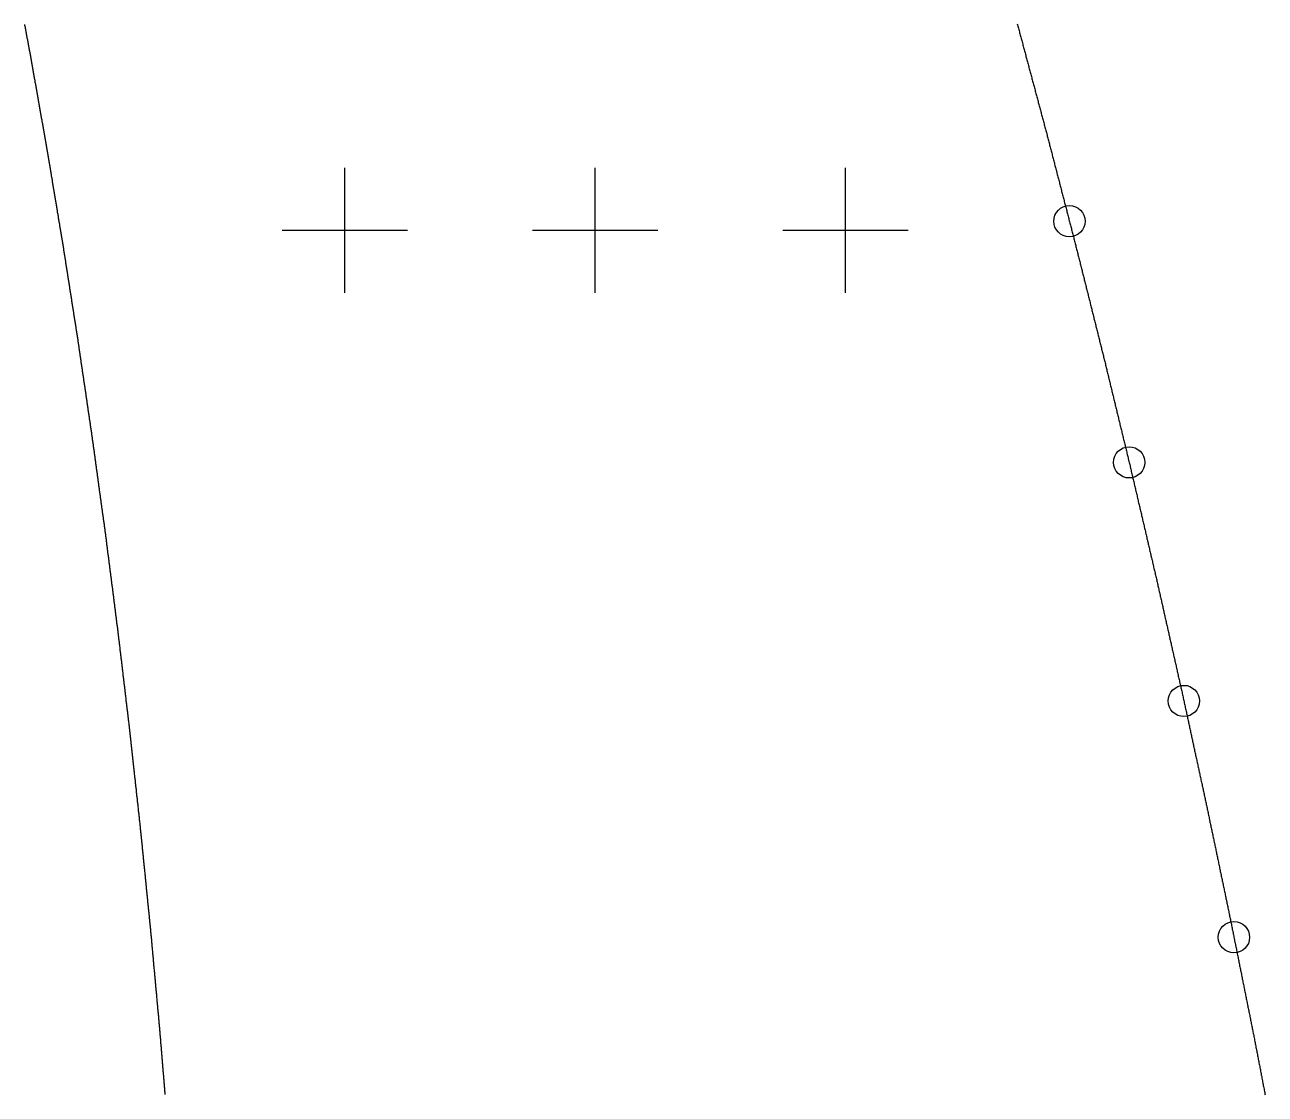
# Model space of a CAD drawing. Extents: x 2 to 292, y 1 to 254.
# Drawn here: x 267.49 to 287.31, y 35.19 to 52.29 of the extents above; entities that cross this region are included whole.
import ezdxf

# ---------------------------------------------------------------- set-up
doc = ezdxf.new("R2010")
doc.units = 0
doc.header["$PDMODE"] = 2
doc.header["$PDSIZE"] = 1
doc.layers.get('0').update_dxf_attribs({"linetype": 'CONTINUOUS'})
doc.layers.add('DRILLING', color=3, linetype='CONTINUOUS')
doc.layers.add('RIB_INDICATION', color=1, linetype='CONTINUOUS')

# ---------------------------------------------------------------- blocks, each defined once
blk = doc.blocks.new('*U119')
at = {"layer": 'DRILLING'}
blk.add_point((0, 0), dxfattribs=at)
blk = doc.blocks.new('*U120')
at = {"layer": 'DRILLING', "color": 0, "linetype": 'BYBLOCK'}
for p in [(0, 0), (4, 0), (8, 0)]:
    blk.add_blockref('*U119', p, dxfattribs=at)

msp = doc.modelspace()

# ---------------------------------------------------------------- linework, layer by layer
for points in [[(269.733, 35.1883, 0), (269.731, 35.205, 0), (269.73, 35.2217, 0), (269.729, 35.2384, 0), (269.727, 35.2551, 0), (269.726, 35.2718, 0), (269.725, 35.2885, 0), (269.723, 35.3052, 0), (269.722, 35.3219, 0), (269.72, 35.3386, 0), (269.719, 35.3553, 0), (269.718, 35.372, 0), (269.716, 35.3887, 0), (269.715, 35.4053, 0), (269.714, 35.422, 0), (269.712, 35.4387, 0), (269.711, 35.4554, 0), (269.709, 35.4721, 0), (269.708, 35.4888, 0), (269.707, 35.5055, 0), (269.705, 35.5222, 0), (269.704, 35.5389, 0), (269.702, 35.5556, 0), (269.701, 35.5723, 0), (269.7, 35.589, 0), (269.698, 35.6057, 0), (269.697, 35.6224, 0), (269.696, 35.639, 0), (269.694, 35.6557, 0), (269.693, 35.6724, 0), (269.691, 35.6891, 0), (269.69, 35.7058, 0), (269.689, 35.7225, 0), (269.687, 35.7392, 0), (269.686, 35.7559, 0), (269.685, 35.7726, 0), (269.683, 35.7893, 0), (269.682, 35.806, 0), (269.68, 35.8227, 0), (269.679, 35.8394, 0), (269.678, 35.8561, 0), (269.676, 35.8727, 0), (269.675, 35.8894, 0), (269.674, 35.9061, 0), (269.672, 35.9228, 0), (269.671, 35.9395, 0), (269.669, 35.9562, 0), (269.668, 35.9729, 0), (269.667, 35.9896, 0), (269.665, 36.0063, 0), (269.664, 36.023, 0), (269.663, 36.0397, 0), (269.661, 36.0564, 0), (269.66, 36.0731, 0), (269.658, 36.0897, 0), (269.657, 36.1064, 0), (269.656, 36.1231, 0), (269.654, 36.1398, 0), (269.653, 36.1565, 0), (269.651, 36.1732, 0), (269.65, 36.1899, 0), (269.649, 36.2066, 0), (269.647, 36.2233, 0), (269.646, 36.2398, 0), (269.644, 36.2564, 0), (269.643, 36.273, 0), (269.641, 36.2895, 0), (269.64, 36.3061, 0), (269.638, 36.3227, 0), (269.637, 36.3392, 0), (269.635, 36.3558, 0), (269.634, 36.3724, 0), (269.632, 36.3889, 0), (269.631, 36.4055, 0), (269.629, 36.4221, 0), (269.628, 36.4386, 0), (269.626, 36.4552, 0), (269.625, 36.4718, 0), (269.623, 36.4883, 0), (269.622, 36.5049, 0), (269.62, 36.5215, 0), (269.619, 36.5381, 0), (269.617, 36.5546, 0), (269.616, 36.5712, 0), (269.614, 36.5878, 0), (269.612, 36.6043, 0), (269.611, 36.6209, 0), (269.609, 36.6375, 0), (269.608, 36.654, 0), (269.606, 36.6706, 0), (269.605, 36.6872, 0), (269.603, 36.7037, 0), (269.602, 36.7203, 0), (269.6, 36.7369, 0), (269.599, 36.7534, 0), (269.597, 36.77, 0), (269.596, 36.7866, 0), (269.594, 36.8031, 0), (269.593, 36.8197, 0), (269.591, 36.8363, 0), (269.59, 36.8529, 0), (269.588, 36.8694, 0), (269.587, 36.886, 0), (269.585, 36.9026, 0), (269.584, 36.9191, 0), (269.582, 36.9357, 0), (269.581, 36.9523, 0), (269.579, 36.9688, 0), (269.578, 36.9854, 0), (269.576, 37.002, 0), (269.575, 37.0185, 0), (269.573, 37.0351, 0), (269.572, 37.0517, 0), (269.57, 37.0682, 0), (269.569, 37.0848, 0), (269.567, 37.1014, 0), (269.566, 37.1179, 0), (269.564, 37.1345, 0), (269.562, 37.1511, 0), (269.561, 37.1676, 0), (269.559, 37.1842, 0), (269.558, 37.2008, 0), (269.556, 37.2174, 0), (269.555, 37.2339, 0), (269.553, 37.2505, 0), (269.552, 37.2671, 0), (269.55, 37.2836, 0), (269.549, 37.3002, 0), (269.547, 37.3168, 0), (269.546, 37.3333, 0), (269.544, 37.3499, 0), (269.543, 37.3665, 0), (269.541, 37.383, 0), (269.54, 37.3996, 0), (269.538, 37.4162, 0), (269.537, 37.4327, 0), (269.535, 37.4493, 0), (269.534, 37.4659, 0), (269.532, 37.4824, 0), (269.531, 37.499, 0), (269.529, 37.5156, 0), (269.528, 37.5322, 0), (269.526, 37.5487, 0), (269.525, 37.5653, 0), (269.523, 37.5819, 0), (269.522, 37.5984, 0), (269.52, 37.615, 0), (269.519, 37.6316, 0), (269.517, 37.6481, 0), (269.516, 37.6647, 0), (269.514, 37.6813, 0), (269.513, 37.6978, 0), (269.511, 37.7144, 0), (269.509, 37.731, 0), (269.508, 37.7475, 0), (269.506, 37.7641, 0), (269.505, 37.7807, 0), (269.503, 37.7972, 0), (269.502, 37.8138, 0), (269.5, 37.8304, 0), (269.499, 37.8468, 0), (269.497, 37.8633, 0), (269.495, 37.8797, 0), (269.494, 37.8962, 0), (269.492, 37.9126, 0), (269.491, 37.9291, 0), (269.489, 37.9455, 0), (269.487, 37.9619, 0), (269.486, 37.9784, 0), (269.484, 37.9948, 0), (269.482, 38.0113, 0), (269.481, 38.0277, 0), (269.479, 38.0442, 0), (269.477, 38.0606, 0), (269.476, 38.0771, 0), (269.474, 38.0935, 0), (269.472, 38.1099, 0), (269.471, 38.1264, 0), (269.469, 38.1428, 0), (269.467, 38.1593, 0), (269.466, 38.1757, 0), (269.464, 38.1922, 0), (269.462, 38.2086, 0), (269.461, 38.225, 0), (269.459, 38.2415, 0), (269.457, 38.2579, 0), (269.456, 38.2744, 0), (269.454, 38.2908, 0), (269.453, 38.3073, 0), (269.451, 38.3237, 0), (269.449, 38.3402, 0), (269.448, 38.3566, 0), (269.446, 38.373, 0), (269.444, 38.3895, 0), (269.443, 38.4059, 0), (269.441, 38.4224, 0), (269.439, 38.4388, 0), (269.438, 38.4553, 0), (269.436, 38.4717, 0), (269.434, 38.4882, 0), (269.433, 38.5046, 0), (269.431, 38.521, 0), (269.429, 38.5375, 0), (269.428, 38.5539, 0), (269.426, 38.5704, 0), (269.424, 38.5868, 0), (269.423, 38.6033, 0), (269.421, 38.6197, 0), (269.42, 38.6361, 0), (269.418, 38.6526, 0), (269.416, 38.669, 0), (269.415, 38.6855, 0), (269.413, 38.7019, 0), (269.411, 38.7184, 0), (269.41, 38.7348, 0), (269.408, 38.7513, 0), (269.406, 38.7677, 0), (269.405, 38.7841, 0), (269.403, 38.8006, 0), (269.401, 38.817, 0), (269.4, 38.8335, 0), (269.398, 38.8499, 0), (269.396, 38.8664, 0), (269.395, 38.8828, 0), (269.393, 38.8993, 0), (269.391, 38.9157, 0), (269.39, 38.9321, 0), (269.388, 38.9486, 0), (269.387, 38.965, 0), (269.385, 38.9815, 0), (269.383, 38.9979, 0), (269.382, 39.0144, 0), (269.38, 39.0308, 0), (269.378, 39.0473, 0), (269.377, 39.0637, 0), (269.375, 39.0801, 0), (269.373, 39.0966, 0), (269.372, 39.113, 0), (269.37, 39.1295, 0), (269.368, 39.1459, 0), (269.367, 39.1624, 0), (269.365, 39.1788, 0), (269.363, 39.1952, 0), (269.362, 39.2117, 0), (269.36, 39.2281, 0), (269.358, 39.2446, 0), (269.357, 39.261, 0), (269.355, 39.2775, 0), (269.354, 39.2939, 0), (269.352, 39.3104, 0), (269.35, 39.3268, 0), (269.349, 39.3432, 0), (269.347, 39.3597, 0), (269.345, 39.3761, 0), (269.344, 39.3926, 0), (269.342, 39.409, 0), (269.34, 39.4255, 0), (269.339, 39.4418, 0), (269.337, 39.4582, 0), (269.335, 39.4745, 0), (269.333, 39.4908, 0), (269.331, 39.5071, 0), (269.33, 39.5234, 0), (269.328, 39.5398, 0), (269.326, 39.5561, 0), (269.324, 39.5724, 0), (269.323, 39.5887, 0), (269.321, 39.605, 0), (269.319, 39.6214, 0), (269.317, 39.6377, 0), (269.315, 39.654, 0), (269.314, 39.6703, 0), (269.312, 39.6866, 0), (269.31, 39.703, 0), (269.308, 39.7193, 0), (269.306, 39.7356, 0), (269.305, 39.7519, 0), (269.303, 39.7682, 0), (269.301, 39.7846, 0), (269.299, 39.8009, 0), (269.298, 39.8172, 0), (269.296, 39.8335, 0), (269.294, 39.8498, 0), (269.292, 39.8662, 0), (269.29, 39.8825, 0), (269.289, 39.8988, 0), (269.287, 39.9151, 0), (269.285, 39.9314, 0), (269.283, 39.9478, 0), (269.281, 39.9641, 0), (269.28, 39.9804, 0), (269.278, 39.9967, 0), (269.276, 40.013, 0), (269.274, 40.0294, 0), (269.272, 40.0457, 0), (269.271, 40.062, 0), (269.269, 40.0783, 0), (269.267, 40.0946, 0), (269.265, 40.1109, 0), (269.264, 40.1273, 0), (269.262, 40.1436, 0), (269.26, 40.1599, 0), (269.258, 40.1762, 0), (269.256, 40.1925, 0), (269.255, 40.2089, 0), (269.253, 40.2252, 0), (269.251, 40.2415, 0), (269.249, 40.2578, 0), (269.247, 40.2741, 0), (269.246, 40.2905, 0), (269.244, 40.3068, 0), (269.242, 40.3231, 0), (269.24, 40.3394, 0), (269.239, 40.3557, 0), (269.237, 40.3721, 0), (269.235, 40.3884, 0), (269.233, 40.4047, 0), (269.231, 40.421, 0), (269.23, 40.4373, 0), (269.228, 40.4537, 0), (269.226, 40.47, 0), (269.224, 40.4863, 0), (269.222, 40.5026, 0), (269.221, 40.5189, 0), (269.219, 40.5353, 0), (269.217, 40.5516, 0), (269.215, 40.5679, 0), (269.214, 40.5842, 0), (269.212, 40.6005, 0), (269.21, 40.6169, 0), (269.208, 40.6332, 0), (269.206, 40.6495, 0), (269.205, 40.6658, 0), (269.203, 40.6821, 0), (269.201, 40.6985, 0), (269.199, 40.7148, 0), (269.197, 40.7311, 0), (269.196, 40.7474, 0), (269.194, 40.7637, 0), (269.192, 40.7801, 0), (269.19, 40.7964, 0), (269.189, 40.8127, 0), (269.187, 40.829, 0), (269.185, 40.8453, 0), (269.183, 40.8617, 0), (269.181, 40.878, 0), (269.18, 40.8943, 0), (269.178, 40.9106, 0), (269.176, 40.9269, 0), (269.174, 40.9433, 0), (269.172, 40.9596, 0), (269.171, 40.9759, 0), (269.169, 40.9922, 0), (269.167, 41.0085, 0), (269.165, 41.0248, 0), (269.163, 41.041, 0), (269.161, 41.0572, 0), (269.16, 41.0734, 0), (269.158, 41.0896, 0), (269.156, 41.1058, 0), (269.154, 41.122, 0), (269.152, 41.1382, 0), (269.15, 41.1544, 0), (269.148, 41.1706, 0), (269.146, 41.1868, 0), (269.144, 41.203, 0), (269.142, 41.2192, 0), (269.14, 41.2354, 0), (269.138, 41.2516, 0), (269.136, 41.2678, 0), (269.135, 41.284, 0), (269.133, 41.3002, 0), (269.131, 41.3164, 0), (269.129, 41.3325, 0), (269.127, 41.3487, 0), (269.125, 41.3649, 0), (269.123, 41.3811, 0), (269.121, 41.3973, 0), (269.119, 41.4135, 0), (269.117, 41.4297, 0), (269.115, 41.4459, 0), (269.113, 41.4621, 0), (269.111, 41.4783, 0), (269.11, 41.4945, 0), (269.108, 41.5107, 0), (269.106, 41.5269, 0), (269.104, 41.5431, 0), (269.102, 41.5593, 0), (269.1, 41.5755, 0), (269.098, 41.5917, 0), (269.096, 41.6079, 0), (269.094, 41.6241, 0), (269.092, 41.6403, 0), (269.09, 41.6565, 0), (269.088, 41.6727, 0), (269.087, 41.6888, 0), (269.085, 41.705, 0), (269.083, 41.7212, 0), (269.081, 41.7374, 0), (269.079, 41.7536, 0), (269.077, 41.7698, 0), (269.075, 41.786, 0), (269.073, 41.8022, 0), (269.071, 41.8184, 0), (269.069, 41.8346, 0), (269.067, 41.8508, 0), (269.065, 41.867, 0), (269.063, 41.8832, 0), (269.062, 41.8994, 0), (269.06, 41.9156, 0), (269.058, 41.9318, 0), (269.056, 41.948, 0), (269.054, 41.9642, 0), (269.052, 41.9804, 0), (269.05, 41.9966, 0), (269.048, 42.0128, 0), (269.046, 42.029, 0), (269.044, 42.0452, 0), (269.042, 42.0613, 0), (269.04, 42.0775, 0), (269.038, 42.0937, 0), (269.037, 42.1099, 0), (269.035, 42.1261, 0), (269.033, 42.1423, 0), (269.031, 42.1585, 0), (269.029, 42.1747, 0), (269.027, 42.1909, 0), (269.025, 42.2071, 0), (269.023, 42.2233, 0), (269.021, 42.2395, 0), (269.019, 42.2557, 0), (269.017, 42.2719, 0), (269.015, 42.2881, 0), (269.013, 42.3043, 0), (269.012, 42.3205, 0), (269.01, 42.3367, 0), (269.008, 42.3529, 0), (269.006, 42.3691, 0), (269.004, 42.3853, 0), (269.002, 42.4015, 0), (269, 42.4176, 0), (268.998, 42.4338, 0), (268.996, 42.45, 0), (268.994, 42.4662, 0), (268.992, 42.4824, 0), (268.99, 42.4986, 0), (268.988, 42.5148, 0), (268.987, 42.531, 0), (268.985, 42.5472, 0), (268.983, 42.5634, 0), (268.981, 42.5796, 0), (268.979, 42.5958, 0), (268.977, 42.6119, 0), (268.975, 42.628, 0), (268.973, 42.644, 0), (268.971, 42.6601, 0), (268.969, 42.6762, 0), (268.967, 42.6922, 0), (268.965, 42.7083, 0), (268.962, 42.7244, 0), (268.96, 42.7405, 0), (268.958, 42.7565, 0), (268.956, 42.7726, 0), (268.954, 42.7887, 0), (268.952, 42.8047, 0), (268.95, 42.8208, 0), (268.948, 42.8369, 0), (268.946, 42.853, 0), (268.944, 42.869, 0), (268.942, 42.8851, 0), (268.94, 42.9012, 0), (268.938, 42.9172, 0), (268.936, 42.9333, 0), (268.934, 42.9494, 0), (268.932, 42.9655, 0), (268.93, 42.9815, 0), (268.927, 42.9976, 0), (268.925, 43.0137, 0), (268.923, 43.0297, 0), (268.921, 43.0458, 0), (268.919, 43.0619, 0), (268.917, 43.078, 0), (268.915, 43.094, 0), (268.913, 43.1101, 0), (268.911, 43.1262, 0), (268.909, 43.1422, 0), (268.907, 43.1583, 0), (268.905, 43.1744, 0), (268.903, 43.1905, 0), (268.901, 43.2065, 0), (268.899, 43.2226, 0), (268.897, 43.2387, 0), (268.895, 43.2547, 0), (268.893, 43.2708, 0), (268.89, 43.2869, 0), (268.888, 43.303, 0), (268.886, 43.319, 0), (268.884, 43.3351, 0), (268.882, 43.3512, 0), (268.88, 43.3672, 0), (268.878, 43.3833, 0), (268.876, 43.3994, 0), (268.874, 43.4155, 0), (268.872, 43.4315, 0), (268.87, 43.4476, 0), (268.868, 43.4637, 0), (268.866, 43.4797, 0), (268.864, 43.4958, 0), (268.862, 43.5119, 0), (268.86, 43.528, 0), (268.858, 43.544, 0), (268.855, 43.5601, 0), (268.853, 43.5762, 0), (268.851, 43.5922, 0), (268.849, 43.6083, 0), (268.847, 43.6244, 0), (268.845, 43.6405, 0), (268.843, 43.6565, 0), (268.841, 43.6726, 0), (268.839, 43.6887, 0), (268.837, 43.7047, 0), (268.835, 43.7208, 0), (268.833, 43.7369, 0), (268.831, 43.753, 0), (268.829, 43.769, 0), (268.827, 43.7851, 0), (268.825, 43.8012, 0), (268.823, 43.8172, 0), (268.821, 43.8333, 0), (268.818, 43.8494, 0), (268.816, 43.8655, 0), (268.814, 43.8815, 0), (268.812, 43.8976, 0), (268.81, 43.9137, 0), (268.808, 43.9297, 0), (268.806, 43.9458, 0), (268.804, 43.9619, 0), (268.802, 43.978, 0), (268.8, 43.994, 0), (268.798, 44.0101, 0), (268.796, 44.0262, 0), (268.794, 44.0422, 0), (268.792, 44.0583, 0), (268.79, 44.0744, 0), (268.788, 44.0905, 0), (268.786, 44.1065, 0), (268.783, 44.1226, 0), (268.781, 44.1387, 0), (268.779, 44.1547, 0), (268.777, 44.1708, 0), (268.775, 44.1867, 0), (268.773, 44.2026, 0), (268.771, 44.2186, 0), (268.768, 44.2345, 0), (268.766, 44.2505, 0), (268.764, 44.2664, 0), (268.762, 44.2824, 0), (268.76, 44.2983, 0), (268.758, 44.3143, 0), (268.755, 44.3302, 0), (268.753, 44.3462, 0), (268.751, 44.3621, 0), (268.749, 44.3781, 0), (268.747, 44.394, 0), (268.744, 44.41, 0), (268.742, 44.4259, 0), (268.74, 44.4419, 0), (268.738, 44.4578, 0), (268.736, 44.4738, 0), (268.733, 44.4897, 0), (268.731, 44.5056, 0), (268.729, 44.5216, 0), (268.727, 44.5375, 0), (268.725, 44.5535, 0), (268.722, 44.5694, 0), (268.72, 44.5854, 0), (268.718, 44.6013, 0), (268.716, 44.6173, 0), (268.714, 44.6332, 0), (268.711, 44.6492, 0), (268.709, 44.6651, 0), (268.707, 44.6811, 0), (268.705, 44.697, 0), (268.703, 44.713, 0), (268.701, 44.7289, 0), (268.698, 44.7449, 0), (268.696, 44.7608, 0), (268.694, 44.7767, 0), (268.692, 44.7927, 0), (268.69, 44.8086, 0), (268.687, 44.8246, 0), (268.685, 44.8405, 0), (268.683, 44.8565, 0), (268.681, 44.8724, 0), (268.679, 44.8884, 0), (268.676, 44.9043, 0), (268.674, 44.9203, 0), (268.672, 44.9362, 0), (268.67, 44.9522, 0), (268.668, 44.9681, 0), (268.665, 44.9841, 0), (268.663, 45, 0), (268.661, 45.016, 0), (268.659, 45.0319, 0), (268.657, 45.0479, 0), (268.654, 45.0638, 0), (268.652, 45.0797, 0), (268.65, 45.0957, 0), (268.648, 45.1116, 0), (268.646, 45.1276, 0), (268.644, 45.1435, 0), (268.641, 45.1595, 0), (268.639, 45.1754, 0), (268.637, 45.1914, 0), (268.635, 45.2073, 0), (268.633, 45.2233, 0), (268.63, 45.2392, 0), (268.628, 45.2552, 0), (268.626, 45.2711, 0), (268.624, 45.2871, 0), (268.622, 45.303, 0), (268.619, 45.319, 0), (268.617, 45.3349, 0), (268.615, 45.3508, 0), (268.613, 45.3668, 0), (268.611, 45.3827, 0), (268.608, 45.3987, 0), (268.606, 45.4146, 0), (268.604, 45.4306, 0), (268.602, 45.4465, 0), (268.6, 45.4625, 0), (268.597, 45.4784, 0), (268.595, 45.4944, 0), (268.593, 45.5103, 0), (268.591, 45.5263, 0), (268.589, 45.5422, 0), (268.587, 45.5582, 0), (268.584, 45.5741, 0), (268.582, 45.5901, 0), (268.58, 45.606, 0), (268.578, 45.622, 0), (268.576, 45.6379, 0), (268.573, 45.6538, 0), (268.571, 45.6698, 0), (268.569, 45.6857, 0), (268.567, 45.7017, 0), (268.565, 45.7176, 0), (268.562, 45.7334, 0), (268.56, 45.7493, 0), (268.558, 45.7651, 0), (268.555, 45.7809, 0), (268.553, 45.7967, 0), (268.551, 45.8126, 0), (268.548, 45.8284, 0), (268.546, 45.8442, 0), (268.544, 45.86, 0), (268.541, 45.8759, 0), (268.539, 45.8917, 0), (268.537, 45.9075, 0), (268.534, 45.9233, 0), (268.532, 45.9391, 0), (268.53, 45.955, 0), (268.527, 45.9708, 0), (268.525, 45.9866, 0), (268.523, 46.0024, 0), (268.52, 46.0183, 0), (268.518, 46.0341, 0), (268.516, 46.0499, 0), (268.513, 46.0657, 0), (268.511, 46.0816, 0), (268.509, 46.0974, 0), (268.506, 46.1132, 0), (268.504, 46.129, 0), (268.502, 46.1448, 0), (268.499, 46.1607, 0), (268.497, 46.1765, 0), (268.495, 46.1923, 0), (268.492, 46.2081, 0), (268.49, 46.224, 0), (268.488, 46.2398, 0), (268.485, 46.2556, 0), (268.483, 46.2714, 0), (268.481, 46.2873, 0), (268.478, 46.3031, 0), (268.476, 46.3189, 0), (268.474, 46.3347, 0), (268.471, 46.3505, 0), (268.469, 46.3664, 0), (268.467, 46.3822, 0), (268.464, 46.398, 0), (268.462, 46.4138, 0), (268.46, 46.4297, 0), (268.458, 46.4455, 0), (268.455, 46.4613, 0), (268.453, 46.4771, 0), (268.451, 46.493, 0), (268.448, 46.5088, 0), (268.446, 46.5246, 0), (268.444, 46.5404, 0), (268.441, 46.5562, 0), (268.439, 46.5721, 0), (268.437, 46.5879, 0), (268.434, 46.6037, 0), (268.432, 46.6195, 0), (268.43, 46.6354, 0), (268.427, 46.6512, 0), (268.425, 46.667, 0), (268.423, 46.6828, 0), (268.42, 46.6987, 0), (268.418, 46.7145, 0), (268.416, 46.7303, 0), (268.413, 46.7461, 0), (268.411, 46.7619, 0), (268.409, 46.7778, 0), (268.406, 46.7936, 0), (268.404, 46.8094, 0), (268.402, 46.8252, 0), (268.399, 46.8411, 0), (268.397, 46.8569, 0), (268.395, 46.8727, 0), (268.392, 46.8885, 0), (268.39, 46.9044, 0), (268.388, 46.9202, 0), (268.385, 46.936, 0), (268.383, 46.9518, 0), (268.381, 46.9677, 0), (268.378, 46.9835, 0), (268.376, 46.9993, 0), (268.374, 47.0151, 0), (268.371, 47.0309, 0), (268.369, 47.0468, 0), (268.367, 47.0626, 0), (268.364, 47.0784, 0), (268.362, 47.0942, 0), (268.36, 47.1101, 0), (268.357, 47.1259, 0), (268.355, 47.1417, 0), (268.353, 47.1575, 0), (268.35, 47.1734, 0), (268.348, 47.1892, 0), (268.346, 47.205, 0), (268.343, 47.2208, 0), (268.341, 47.2366, 0), (268.339, 47.2525, 0), (268.336, 47.2682, 0), (268.334, 47.2839, 0), (268.331, 47.2996, 0), (268.329, 47.3153, 0), (268.327, 47.331, 0), (268.324, 47.3467, 0), (268.322, 47.3624, 0), (268.319, 47.3781, 0), (268.317, 47.3938, 0), (268.314, 47.4095, 0), (268.312, 47.4252, 0), (268.309, 47.4409, 0), (268.307, 47.4566, 0), (268.304, 47.4723, 0), (268.302, 47.488, 0), (268.299, 47.5037, 0), (268.297, 47.5194, 0), (268.295, 47.5351, 0), (268.292, 47.5508, 0), (268.29, 47.5665, 0), (268.287, 47.5822, 0), (268.285, 47.5979, 0), (268.282, 47.6136, 0), (268.28, 47.6293, 0), (268.277, 47.645, 0), (268.275, 47.6607, 0), (268.272, 47.6764, 0), (268.27, 47.6921, 0), (268.267, 47.7078, 0), (268.265, 47.7235, 0), (268.263, 47.7392, 0), (268.26, 47.7549, 0), (268.258, 47.7706, 0), (268.255, 47.7863, 0), (268.253, 47.802, 0), (268.25, 47.8177, 0), (268.248, 47.8334, 0), (268.245, 47.8491, 0), (268.243, 47.8648, 0), (268.24, 47.8805, 0), (268.238, 47.8962, 0), (268.235, 47.9119, 0), (268.233, 47.9276, 0), (268.231, 47.9433, 0), (268.228, 47.959, 0), (268.226, 47.9747, 0), (268.223, 47.9904, 0), (268.221, 48.0061, 0), (268.218, 48.0218, 0), (268.216, 48.0375, 0), (268.213, 48.0532, 0), (268.211, 48.0689, 0), (268.208, 48.0846, 0), (268.206, 48.1003, 0), (268.203, 48.116, 0), (268.201, 48.1316, 0), (268.198, 48.1473, 0), (268.196, 48.163, 0), (268.194, 48.1787, 0), (268.191, 48.1944, 0), (268.189, 48.2101, 0), (268.186, 48.2258, 0), (268.184, 48.2415, 0), (268.181, 48.2572, 0), (268.179, 48.2729, 0), (268.176, 48.2886, 0), (268.174, 48.3043, 0), (268.171, 48.32, 0), (268.169, 48.3357, 0), (268.166, 48.3514, 0), (268.164, 48.3671, 0), (268.162, 48.3828, 0), (268.159, 48.3985, 0), (268.157, 48.4142, 0), (268.154, 48.4299, 0), (268.152, 48.4456, 0), (268.149, 48.4613, 0), (268.147, 48.477, 0), (268.144, 48.4927, 0), (268.142, 48.5084, 0), (268.139, 48.5241, 0), (268.137, 48.5398, 0), (268.134, 48.5555, 0), (268.132, 48.5712, 0), (268.13, 48.5869, 0), (268.127, 48.6026, 0), (268.125, 48.6183, 0), (268.122, 48.634, 0), (268.12, 48.6497, 0), (268.117, 48.6654, 0), (268.115, 48.6811, 0), (268.112, 48.6968, 0), (268.11, 48.7125, 0), (268.107, 48.7282, 0), (268.105, 48.7439, 0), (268.102, 48.7596, 0), (268.1, 48.7753, 0), (268.097, 48.791, 0), (268.095, 48.8065, 0), (268.092, 48.8221, 0), (268.09, 48.8377, 0), (268.087, 48.8533, 0), (268.085, 48.8688, 0), (268.082, 48.8844, 0), (268.079, 48.9, 0), (268.077, 48.9156, 0), (268.074, 48.9311, 0), (268.072, 48.9467, 0), (268.069, 48.9623, 0), (268.066, 48.9779, 0), (268.064, 48.9934, 0), (268.061, 49.009, 0), (268.059, 49.0246, 0), (268.056, 49.0402, 0), (268.053, 49.0557, 0), (268.051, 49.0713, 0), (268.048, 49.0869, 0), (268.046, 49.1025, 0), (268.043, 49.118, 0), (268.04, 49.1336, 0), (268.038, 49.1492, 0), (268.035, 49.1648, 0), (268.033, 49.1803, 0), (268.03, 49.1959, 0), (268.027, 49.2115, 0), (268.025, 49.2271, 0), (268.022, 49.2426, 0), (268.02, 49.2582, 0), (268.017, 49.2738, 0), (268.014, 49.2894, 0), (268.012, 49.3049, 0), (268.009, 49.3205, 0), (268.007, 49.3361, 0), (268.004, 49.3517, 0), (268.001, 49.3672, 0), (267.999, 49.3828, 0), (267.996, 49.3984, 0), (267.994, 49.414, 0), (267.991, 49.4295, 0), (267.988, 49.4451, 0), (267.986, 49.4607, 0), (267.983, 49.4763, 0), (267.981, 49.4918, 0), (267.978, 49.5074, 0), (267.975, 49.523, 0), (267.973, 49.5386, 0), (267.97, 49.5541, 0), (267.968, 49.5697, 0), (267.965, 49.5853, 0), (267.962, 49.6009, 0), (267.96, 49.6165, 0), (267.957, 49.632, 0), (267.955, 49.6476, 0), (267.952, 49.6632, 0), (267.949, 49.6788, 0), (267.947, 49.6943, 0), (267.944, 49.7099, 0), (267.942, 49.7255, 0), (267.939, 49.7411, 0), (267.936, 49.7566, 0), (267.934, 49.7722, 0), (267.931, 49.7878, 0), (267.929, 49.8034, 0), (267.926, 49.8189, 0), (267.924, 49.8345, 0), (267.921, 49.8501, 0), (267.918, 49.8657, 0), (267.916, 49.8812, 0), (267.913, 49.8968, 0), (267.911, 49.9124, 0), (267.908, 49.928, 0), (267.905, 49.9435, 0), (267.903, 49.9591, 0), (267.9, 49.9747, 0), (267.898, 49.9903, 0), (267.895, 50.0058, 0), (267.892, 50.0214, 0), (267.89, 50.037, 0), (267.887, 50.0526, 0), (267.885, 50.0681, 0), (267.882, 50.0837, 0), (267.879, 50.0993, 0), (267.877, 50.1149, 0), (267.874, 50.1304, 0), (267.872, 50.146, 0), (267.869, 50.1616, 0), (267.866, 50.1772, 0), (267.864, 50.1927, 0), (267.861, 50.2083, 0), (267.859, 50.2239, 0), (267.856, 50.2395, 0), (267.853, 50.255, 0), (267.851, 50.2706, 0), (267.848, 50.2862, 0), (267.846, 50.3018, 0), (267.843, 50.3172, 0), (267.84, 50.3327, 0), (267.837, 50.3481, 0), (267.835, 50.3636, 0), (267.832, 50.379, 0), (267.829, 50.3945, 0), (267.826, 50.4099, 0), (267.824, 50.4254, 0), (267.821, 50.4408, 0), (267.818, 50.4563, 0), (267.816, 50.4717, 0), (267.813, 50.4872, 0), (267.81, 50.5026, 0), (267.807, 50.5181, 0), (267.805, 50.5335, 0), (267.802, 50.549, 0), (267.799, 50.5644, 0), (267.796, 50.5799, 0), (267.794, 50.5953, 0), (267.791, 50.6108, 0), (267.788, 50.6262, 0), (267.786, 50.6417, 0), (267.783, 50.6571, 0), (267.78, 50.6726, 0), (267.777, 50.688, 0), (267.775, 50.7035, 0), (267.772, 50.7189, 0), (267.769, 50.7344, 0), (267.766, 50.7498, 0), (267.764, 50.7653, 0), (267.761, 50.7807, 0), (267.758, 50.7962, 0), (267.755, 50.8117, 0), (267.753, 50.8271, 0), (267.75, 50.8426, 0), (267.747, 50.858, 0), (267.745, 50.8735, 0), (267.742, 50.8889, 0), (267.739, 50.9044, 0), (267.736, 50.9198, 0), (267.734, 50.9353, 0), (267.731, 50.9507, 0), (267.728, 50.9662, 0), (267.725, 50.9816, 0), (267.723, 50.9971, 0), (267.72, 51.0125, 0), (267.717, 51.028, 0), (267.714, 51.0434, 0), (267.712, 51.0589, 0), (267.709, 51.0743, 0), (267.706, 51.0898, 0), (267.704, 51.1052, 0), (267.701, 51.1207, 0), (267.698, 51.1361, 0), (267.695, 51.1516, 0), (267.693, 51.167, 0), (267.69, 51.1825, 0), (267.687, 51.1979, 0), (267.684, 51.2134, 0), (267.682, 51.2288, 0), (267.679, 51.2443, 0), (267.676, 51.2597, 0), (267.674, 51.2752, 0), (267.671, 51.2906, 0), (267.668, 51.3061, 0), (267.665, 51.3215, 0), (267.663, 51.337, 0), (267.66, 51.3524, 0), (267.657, 51.3679, 0), (267.654, 51.3834, 0), (267.652, 51.3988, 0), (267.649, 51.4143, 0), (267.646, 51.4297, 0), (267.643, 51.4452, 0), (267.641, 51.4606, 0), (267.638, 51.4761, 0), (267.635, 51.4915, 0), (267.633, 51.507, 0), (267.63, 51.5224, 0), (267.627, 51.5379, 0), (267.624, 51.5533, 0), (267.622, 51.5688, 0), (267.619, 51.5842, 0), (267.616, 51.5997, 0), (267.613, 51.6151, 0), (267.611, 51.6306, 0), (267.608, 51.646, 0), (267.605, 51.6615, 0), (267.603, 51.6769, 0), (267.6, 51.6924, 0), (267.597, 51.7078, 0), (267.594, 51.7233, 0), (267.592, 51.7387, 0), (267.589, 51.7542, 0), (267.586, 51.7696, 0), (267.583, 51.7851, 0), (267.581, 51.8005, 0), (267.578, 51.8159, 0), (267.575, 51.8312, 0), (267.572, 51.8466, 0), (267.569, 51.8619, 0), (267.566, 51.8772, 0), (267.564, 51.8925, 0), (267.561, 51.9079, 0), (267.558, 51.9232, 0), (267.555, 51.9385, 0), (267.552, 51.9539, 0), (267.549, 51.9692, 0), (267.546, 51.9845, 0), (267.543, 51.9998, 0), (267.541, 52.0152, 0), (267.538, 52.0305, 0), (267.535, 52.0458, 0), (267.532, 52.0611, 0), (267.529, 52.0765, 0), (267.526, 52.0918, 0), (267.523, 52.1071, 0), (267.521, 52.1225, 0), (267.518, 52.1378, 0), (267.515, 52.1531, 0), (267.512, 52.1684, 0), (267.509, 52.1838, 0), (267.506, 52.1991, 0), (267.503, 52.2144, 0), (267.5, 52.2298, 0), (267.498, 52.2451, 0), (267.495, 52.2604, 0), (267.492, 52.2757, 0), (267.489, 52.2911, 0)], [(283.346, 52.3036, 0), (283.351, 52.2858, 0), (283.356, 52.2679, 0), (283.36, 52.2499, 0), (283.365, 52.232, 0), (283.37, 52.2141, 0), (283.375, 52.1961, 0), (283.38, 52.1782, 0), (283.384, 52.1603, 0), (283.389, 52.1423, 0), (283.394, 52.1244, 0), (283.399, 52.1065, 0), (283.404, 52.0885, 0), (283.409, 52.0706, 0), (283.413, 52.0527, 0), (283.418, 52.0347, 0), (283.423, 52.0168, 0), (283.428, 51.9988, 0), (283.433, 51.9809, 0), (283.437, 51.963, 0), (283.442, 51.945, 0), (283.447, 51.9271, 0), (283.452, 51.9092, 0), (283.457, 51.8912, 0), (283.461, 51.8733, 0), (283.466, 51.8554, 0), (283.471, 51.8374, 0), (283.476, 51.8195, 0), (283.481, 51.8016, 0), (283.485, 51.7836, 0), (283.49, 51.7657, 0), (283.495, 51.7478, 0), (283.5, 51.7298, 0), (283.505, 51.7119, 0), (283.51, 51.694, 0), (283.514, 51.676, 0), (283.519, 51.6581, 0), (283.524, 51.6401, 0), (283.529, 51.6222, 0), (283.534, 51.6043, 0), (283.538, 51.5863, 0), (283.543, 51.5684, 0), (283.548, 51.5505, 0), (283.553, 51.5325, 0), (283.558, 51.5146, 0), (283.562, 51.4967, 0), (283.567, 51.4787, 0), (283.572, 51.4608, 0), (283.577, 51.4429, 0), (283.582, 51.4249, 0), (283.586, 51.407, 0), (283.591, 51.3891, 0), (283.596, 51.3711, 0), (283.601, 51.3532, 0), (283.606, 51.3352, 0), (283.611, 51.3173, 0), (283.615, 51.2994, 0), (283.62, 51.2814, 0), (283.625, 51.2635, 0), (283.63, 51.2456, 0), (283.635, 51.2276, 0), (283.639, 51.2097, 0), (283.644, 51.1918, 0), (283.649, 51.1738, 0), (283.654, 51.1559, 0), (283.659, 51.138, 0), (283.663, 51.12, 0), (283.668, 51.1021, 0), (283.673, 51.0842, 0), (283.678, 51.0662, 0), (283.683, 51.0483, 0), (283.687, 51.0304, 0), (283.692, 51.0124, 0), (283.697, 50.9945, 0), (283.702, 50.9765, 0), (283.707, 50.9586, 0), (283.711, 50.9407, 0), (283.716, 50.9227, 0), (283.721, 50.9048, 0), (283.726, 50.8869, 0), (283.731, 50.8689, 0), (283.736, 50.851, 0), (283.74, 50.8331, 0), (283.745, 50.8151, 0), (283.75, 50.7972, 0), (283.755, 50.7793, 0), (283.76, 50.7613, 0), (283.764, 50.7434, 0), (283.769, 50.7255, 0), (283.774, 50.7075, 0), (283.779, 50.6896, 0), (283.784, 50.6717, 0), (283.788, 50.6537, 0), (283.793, 50.6358, 0), (283.798, 50.6178, 0), (283.803, 50.5999, 0), (283.808, 50.582, 0), (283.812, 50.564, 0), (283.817, 50.5461, 0), (283.822, 50.5281, 0), (283.827, 50.5101, 0), (283.831, 50.492, 0), (283.836, 50.4739, 0), (283.841, 50.4559, 0), (283.845, 50.4378, 0), (283.85, 50.4198, 0), (283.855, 50.4017, 0), (283.859, 50.3837, 0), (283.864, 50.3656, 0), (283.869, 50.3475, 0), (283.874, 50.3295, 0), (283.878, 50.3114, 0), (283.883, 50.2934, 0), (283.888, 50.2753, 0), (283.892, 50.2573, 0), (283.897, 50.2392, 0), (283.902, 50.2212, 0), (283.906, 50.2031, 0), (283.911, 50.185, 0), (283.916, 50.167, 0), (283.92, 50.1489, 0), (283.925, 50.1309, 0), (283.93, 50.1128, 0), (283.934, 50.0948, 0), (283.939, 50.0767, 0), (283.944, 50.0587, 0), (283.948, 50.0406, 0), (283.953, 50.0225, 0), (283.958, 50.0045, 0), (283.962, 49.9864, 0), (283.967, 49.9684, 0), (283.972, 49.9503, 0), (283.977, 49.9323, 0), (283.981, 49.9142, 0), (283.986, 49.8961, 0), (283.991, 49.8781, 0), (283.995, 49.86, 0), (284, 49.842, 0), (284.005, 49.8239, 0), (284.009, 49.8059, 0), (284.014, 49.7878, 0), (284.019, 49.7698, 0), (284.023, 49.7517, 0), (284.028, 49.7336, 0), (284.033, 49.7156, 0), (284.037, 49.6975, 0), (284.042, 49.6795, 0), (284.047, 49.6614, 0), (284.051, 49.6434, 0), (284.056, 49.6253, 0), (284.061, 49.6073, 0), (284.065, 49.5892, 0), (284.07, 49.5711, 0), (284.075, 49.5531, 0), (284.08, 49.535, 0), (284.084, 49.517, 0), (284.089, 49.4989, 0), (284.094, 49.4809, 0), (284.098, 49.4628, 0), (284.103, 49.4448, 0), (284.108, 49.4267, 0), (284.112, 49.4086, 0), (284.117, 49.3906, 0), (284.122, 49.3725, 0), (284.126, 49.3545, 0), (284.131, 49.3364, 0), (284.136, 49.3184, 0), (284.14, 49.3003, 0), (284.145, 49.2822, 0), (284.15, 49.2642, 0), (284.154, 49.2461, 0), (284.159, 49.2281, 0), (284.164, 49.21, 0), (284.169, 49.192, 0), (284.173, 49.1739, 0), (284.178, 49.1559, 0), (284.183, 49.1378, 0), (284.187, 49.1197, 0), (284.192, 49.1017, 0), (284.197, 49.0836, 0), (284.201, 49.0656, 0), (284.206, 49.0475, 0), (284.211, 49.0295, 0), (284.215, 49.0114, 0), (284.22, 48.9934, 0), (284.225, 48.9753, 0), (284.229, 48.9572, 0), (284.234, 48.9392, 0), (284.239, 48.9211, 0), (284.243, 48.9031, 0), (284.248, 48.885, 0), (284.253, 48.867, 0), (284.257, 48.8489, 0), (284.262, 48.8308, 0), (284.267, 48.8128, 0), (284.272, 48.7947, 0), (284.276, 48.7767, 0), (284.281, 48.7585, 0), (284.285, 48.7403, 0), (284.29, 48.7221, 0), (284.294, 48.704, 0), (284.299, 48.6858, 0), (284.304, 48.6676, 0), (284.308, 48.6494, 0), (284.313, 48.6312, 0), (284.317, 48.6131, 0), (284.322, 48.5949, 0), (284.326, 48.5767, 0), (284.331, 48.5585, 0), (284.335, 48.5404, 0), (284.34, 48.5222, 0), (284.345, 48.504, 0), (284.349, 48.4858, 0), (284.354, 48.4677, 0), (284.358, 48.4495, 0), (284.363, 48.4313, 0), (284.367, 48.4131, 0), (284.372, 48.3949, 0), (284.376, 48.3768, 0), (284.381, 48.3586, 0), (284.386, 48.3404, 0), (284.39, 48.3222, 0), (284.395, 48.3041, 0), (284.399, 48.2859, 0), (284.404, 48.2677, 0), (284.408, 48.2495, 0), (284.413, 48.2314, 0), (284.417, 48.2132, 0), (284.422, 48.195, 0), (284.427, 48.1768, 0), (284.431, 48.1587, 0), (284.436, 48.1405, 0), (284.44, 48.1223, 0), (284.445, 48.1041, 0), (284.449, 48.0859, 0), (284.454, 48.0678, 0), (284.458, 48.0496, 0), (284.463, 48.0314, 0), (284.468, 48.0132, 0), (284.472, 47.9951, 0), (284.477, 47.9769, 0), (284.481, 47.9587, 0), (284.486, 47.9405, 0), (284.49, 47.9224, 0), (284.495, 47.9042, 0), (284.499, 47.886, 0), (284.504, 47.8678, 0), (284.509, 47.8496, 0), (284.513, 47.8315, 0), (284.518, 47.8133, 0), (284.522, 47.7951, 0), (284.527, 47.7769, 0), (284.531, 47.7588, 0), (284.536, 47.7406, 0), (284.54, 47.7224, 0), (284.545, 47.7042, 0), (284.55, 47.6861, 0), (284.554, 47.6679, 0), (284.559, 47.6497, 0), (284.563, 47.6315, 0), (284.568, 47.6133, 0), (284.572, 47.5952, 0), (284.577, 47.577, 0), (284.581, 47.5588, 0), (284.586, 47.5406, 0), (284.591, 47.5225, 0), (284.595, 47.5043, 0), (284.6, 47.4861, 0), (284.604, 47.4679, 0), (284.609, 47.4498, 0), (284.613, 47.4316, 0), (284.618, 47.4134, 0), (284.622, 47.3952, 0), (284.627, 47.377, 0), (284.632, 47.3589, 0), (284.636, 47.3407, 0), (284.641, 47.3225, 0), (284.645, 47.3043, 0), (284.65, 47.2862, 0), (284.654, 47.268, 0), (284.659, 47.2498, 0), (284.663, 47.2316, 0), (284.668, 47.2135, 0), (284.673, 47.1953, 0), (284.677, 47.1771, 0), (284.682, 47.1589, 0), (284.686, 47.1408, 0), (284.691, 47.1226, 0), (284.695, 47.1044, 0), (284.7, 47.0862, 0), (284.704, 47.068, 0), (284.709, 47.0499, 0), (284.714, 47.0317, 0), (284.718, 47.0135, 0), (284.723, 46.9952, 0), (284.727, 46.9769, 0), (284.731, 46.9586, 0), (284.736, 46.9403, 0), (284.74, 46.922, 0), (284.745, 46.9038, 0), (284.749, 46.8855, 0), (284.754, 46.8672, 0), (284.758, 46.8489, 0), (284.762, 46.8306, 0), (284.767, 46.8123, 0), (284.771, 46.794, 0), (284.776, 46.7757, 0), (284.78, 46.7574, 0), (284.785, 46.7391, 0), (284.789, 46.7208, 0), (284.793, 46.7025, 0), (284.798, 46.6842, 0), (284.802, 46.6659, 0), (284.807, 46.6476, 0), (284.811, 46.6293, 0), (284.816, 46.611, 0), (284.82, 46.5927, 0), (284.824, 46.5744, 0), (284.829, 46.5561, 0), (284.833, 46.5378, 0), (284.838, 46.5195, 0), (284.842, 46.5012, 0), (284.847, 46.4829, 0), (284.851, 46.4646, 0), (284.855, 46.4463, 0), (284.86, 46.428, 0), (284.864, 46.4097, 0), (284.869, 46.3914, 0), (284.873, 46.3731, 0), (284.878, 46.3548, 0), (284.882, 46.3365, 0), (284.886, 46.3182, 0), (284.891, 46.2999, 0), (284.895, 46.2816, 0), (284.9, 46.2633, 0), (284.904, 46.245, 0), (284.909, 46.2267, 0), (284.913, 46.2084, 0), (284.917, 46.1901, 0), (284.922, 46.1718, 0), (284.926, 46.1535, 0), (284.931, 46.1353, 0), (284.935, 46.117, 0), (284.94, 46.0987, 0), (284.944, 46.0804, 0), (284.948, 46.0621, 0), (284.953, 46.0438, 0), (284.957, 46.0255, 0), (284.962, 46.0072, 0), (284.966, 45.9889, 0), (284.971, 45.9706, 0), (284.975, 45.9523, 0), (284.979, 45.934, 0), (284.984, 45.9157, 0), (284.988, 45.8974, 0), (284.993, 45.8791, 0), (284.997, 45.8608, 0), (285.002, 45.8425, 0), (285.006, 45.8242, 0), (285.01, 45.8059, 0), (285.015, 45.7876, 0), (285.019, 45.7693, 0), (285.024, 45.751, 0), (285.028, 45.7327, 0), (285.033, 45.7144, 0), (285.037, 45.6961, 0), (285.041, 45.6778, 0), (285.046, 45.6595, 0), (285.05, 45.6412, 0), (285.055, 45.6229, 0), (285.059, 45.6046, 0), (285.064, 45.5863, 0), (285.068, 45.568, 0), (285.072, 45.5497, 0), (285.077, 45.5314, 0), (285.081, 45.5131, 0), (285.086, 45.4948, 0), (285.09, 45.4765, 0), (285.095, 45.4582, 0), (285.099, 45.4399, 0), (285.103, 45.4216, 0), (285.108, 45.4033, 0), (285.112, 45.385, 0), (285.117, 45.3668, 0), (285.121, 45.3485, 0), (285.126, 45.3302, 0), (285.13, 45.3119, 0), (285.134, 45.2936, 0), (285.139, 45.2753, 0), (285.143, 45.257, 0), (285.148, 45.2387, 0), (285.152, 45.2203, 0), (285.156, 45.2019, 0), (285.161, 45.1835, 0), (285.165, 45.1651, 0), (285.169, 45.1466, 0), (285.174, 45.1282, 0), (285.178, 45.1098, 0), (285.182, 45.0914, 0), (285.187, 45.073, 0), (285.191, 45.0546, 0), (285.195, 45.0361, 0), (285.199, 45.0177, 0), (285.204, 44.9993, 0), (285.208, 44.9809, 0), (285.212, 44.9625, 0), (285.217, 44.944, 0), (285.221, 44.9256, 0), (285.225, 44.9072, 0), (285.23, 44.8888, 0), (285.234, 44.8704, 0), (285.238, 44.8519, 0), (285.242, 44.8335, 0), (285.247, 44.8151, 0), (285.251, 44.7967, 0), (285.255, 44.7783, 0), (285.26, 44.7599, 0), (285.264, 44.7414, 0), (285.268, 44.723, 0), (285.273, 44.7046, 0), (285.277, 44.6862, 0), (285.281, 44.6678, 0), (285.286, 44.6493, 0), (285.29, 44.6309, 0), (285.294, 44.6125, 0), (285.298, 44.5941, 0), (285.303, 44.5757, 0), (285.307, 44.5573, 0), (285.311, 44.5388, 0), (285.316, 44.5204, 0), (285.32, 44.502, 0), (285.324, 44.4836, 0), (285.329, 44.4652, 0), (285.333, 44.4467, 0), (285.337, 44.4283, 0), (285.341, 44.4099, 0), (285.346, 44.3915, 0), (285.35, 44.3731, 0), (285.354, 44.3546, 0), (285.359, 44.3362, 0), (285.363, 44.3178, 0), (285.367, 44.2994, 0), (285.372, 44.281, 0), (285.376, 44.2626, 0), (285.38, 44.2441, 0), (285.384, 44.2257, 0), (285.389, 44.2073, 0), (285.393, 44.1889, 0), (285.397, 44.1705, 0), (285.402, 44.152, 0), (285.406, 44.1336, 0), (285.41, 44.1152, 0), (285.415, 44.0968, 0), (285.419, 44.0784, 0), (285.423, 44.06, 0), (285.428, 44.0415, 0), (285.432, 44.0231, 0), (285.436, 44.0047, 0), (285.44, 43.9863, 0), (285.445, 43.9679, 0), (285.449, 43.9494, 0), (285.453, 43.931, 0), (285.458, 43.9126, 0), (285.462, 43.8942, 0), (285.466, 43.8758, 0), (285.471, 43.8573, 0), (285.475, 43.8389, 0), (285.479, 43.8205, 0), (285.483, 43.8021, 0), (285.488, 43.7837, 0), (285.492, 43.7653, 0), (285.496, 43.7468, 0), (285.501, 43.7284, 0), (285.505, 43.71, 0), (285.509, 43.6916, 0), (285.514, 43.6732, 0), (285.518, 43.6547, 0), (285.522, 43.6363, 0), (285.526, 43.6179, 0), (285.531, 43.5995, 0), (285.535, 43.5811, 0), (285.539, 43.5627, 0), (285.544, 43.5442, 0), (285.548, 43.5258, 0), (285.552, 43.5074, 0), (285.557, 43.489, 0), (285.561, 43.4706, 0), (285.565, 43.4521, 0), (285.569, 43.4337, 0), (285.574, 43.4152, 0), (285.578, 43.3966, 0), (285.582, 43.3781, 0), (285.586, 43.3596, 0), (285.59, 43.341, 0), (285.595, 43.3225, 0), (285.599, 43.3039, 0), (285.603, 43.2854, 0), (285.607, 43.2669, 0), (285.611, 43.2483, 0), (285.615, 43.2298, 0), (285.62, 43.2112, 0), (285.624, 43.1927, 0), (285.628, 43.1742, 0), (285.632, 43.1556, 0), (285.636, 43.1371, 0), (285.64, 43.1185, 0), (285.645, 43.1, 0), (285.649, 43.0815, 0), (285.653, 43.0629, 0), (285.657, 43.0444, 0), (285.661, 43.0259, 0), (285.666, 43.0073, 0), (285.67, 42.9888, 0), (285.674, 42.9702, 0), (285.678, 42.9517, 0), (285.682, 42.9332, 0), (285.686, 42.9146, 0), (285.691, 42.8961, 0), (285.695, 42.8775, 0), (285.699, 42.859, 0), (285.703, 42.8405, 0), (285.707, 42.8219, 0), (285.711, 42.8034, 0), (285.716, 42.7848, 0), (285.72, 42.7663, 0), (285.724, 42.7478, 0), (285.728, 42.7292, 0), (285.732, 42.7107, 0), (285.737, 42.6921, 0), (285.741, 42.6736, 0), (285.745, 42.6551, 0), (285.749, 42.6365, 0), (285.753, 42.618, 0), (285.757, 42.5994, 0), (285.762, 42.5809, 0), (285.766, 42.5624, 0), (285.77, 42.5438, 0), (285.774, 42.5253, 0), (285.778, 42.5068, 0), (285.782, 42.4882, 0), (285.787, 42.4697, 0), (285.791, 42.4511, 0), (285.795, 42.4326, 0), (285.799, 42.4141, 0), (285.803, 42.3955, 0), (285.808, 42.377, 0), (285.812, 42.3584, 0), (285.816, 42.3399, 0), (285.82, 42.3214, 0), (285.824, 42.3028, 0), (285.828, 42.2843, 0), (285.833, 42.2657, 0), (285.837, 42.2472, 0), (285.841, 42.2287, 0), (285.845, 42.2101, 0), (285.849, 42.1916, 0), (285.853, 42.173, 0), (285.858, 42.1545, 0), (285.862, 42.136, 0), (285.866, 42.1174, 0), (285.87, 42.0989, 0), (285.874, 42.0803, 0), (285.879, 42.0618, 0), (285.883, 42.0433, 0), (285.887, 42.0247, 0), (285.891, 42.0062, 0), (285.895, 41.9876, 0), (285.899, 41.9691, 0), (285.904, 41.9506, 0), (285.908, 41.932, 0), (285.912, 41.9135, 0), (285.916, 41.895, 0), (285.92, 41.8764, 0), (285.924, 41.8579, 0), (285.929, 41.8393, 0), (285.933, 41.8208, 0), (285.937, 41.8023, 0), (285.941, 41.7837, 0), (285.945, 41.7652, 0), (285.95, 41.7466, 0), (285.954, 41.7281, 0), (285.958, 41.7096, 0), (285.962, 41.691, 0), (285.966, 41.6725, 0), (285.97, 41.6539, 0), (285.975, 41.6354, 0), (285.979, 41.6168, 0), (285.983, 41.5981, 0), (285.987, 41.5795, 0), (285.991, 41.5608, 0), (285.995, 41.5421, 0), (285.999, 41.5235, 0), (286.003, 41.5048, 0), (286.007, 41.4862, 0), (286.011, 41.4675, 0), (286.015, 41.4488, 0), (286.019, 41.4302, 0), (286.023, 41.4115, 0), (286.027, 41.3929, 0), (286.031, 41.3742, 0), (286.035, 41.3555, 0), (286.039, 41.3369, 0), (286.043, 41.3182, 0), (286.048, 41.2996, 0), (286.052, 41.2809, 0), (286.056, 41.2622, 0), (286.06, 41.2436, 0), (286.064, 41.2249, 0), (286.068, 41.2063, 0), (286.072, 41.1876, 0), (286.076, 41.1689, 0), (286.08, 41.1503, 0), (286.084, 41.1316, 0), (286.088, 41.113, 0), (286.092, 41.0943, 0), (286.096, 41.0756, 0), (286.1, 41.057, 0), (286.104, 41.0383, 0), (286.108, 41.0197, 0), (286.112, 41.001, 0), (286.116, 40.9823, 0), (286.12, 40.9637, 0), (286.124, 40.945, 0), (286.129, 40.9264, 0), (286.133, 40.9077, 0), (286.137, 40.889, 0), (286.141, 40.8704, 0), (286.145, 40.8517, 0), (286.149, 40.8331, 0), (286.153, 40.8144, 0), (286.157, 40.7957, 0), (286.161, 40.7771, 0), (286.165, 40.7584, 0), (286.169, 40.7397, 0), (286.173, 40.7211, 0), (286.177, 40.7024, 0), (286.181, 40.6838, 0), (286.185, 40.6651, 0), (286.189, 40.6464, 0), (286.193, 40.6278, 0), (286.197, 40.6091, 0), (286.201, 40.5905, 0), (286.205, 40.5718, 0), (286.21, 40.5531, 0), (286.214, 40.5345, 0), (286.218, 40.5158, 0), (286.222, 40.4972, 0), (286.226, 40.4785, 0), (286.23, 40.4598, 0), (286.234, 40.4412, 0), (286.238, 40.4225, 0), (286.242, 40.4039, 0), (286.246, 40.3852, 0), (286.25, 40.3665, 0), (286.254, 40.3479, 0), (286.258, 40.3292, 0), (286.262, 40.3106, 0), (286.266, 40.2919, 0), (286.27, 40.2732, 0), (286.274, 40.2546, 0), (286.278, 40.2359, 0), (286.282, 40.2173, 0), (286.286, 40.1986, 0), (286.291, 40.1799, 0), (286.295, 40.1613, 0), (286.299, 40.1426, 0), (286.303, 40.124, 0), (286.307, 40.1053, 0), (286.311, 40.0866, 0), (286.315, 40.068, 0), (286.319, 40.0493, 0), (286.323, 40.0307, 0), (286.327, 40.012, 0), (286.331, 39.9933, 0), (286.335, 39.9747, 0), (286.339, 39.956, 0), (286.343, 39.9374, 0), (286.347, 39.9187, 0), (286.351, 39.9, 0), (286.355, 39.8814, 0), (286.359, 39.8627, 0), (286.363, 39.8441, 0), (286.367, 39.8254, 0), (286.371, 39.8067, 0), (286.375, 39.7879, 0), (286.379, 39.7691, 0), (286.383, 39.7504, 0), (286.387, 39.7316, 0), (286.391, 39.7128, 0), (286.395, 39.694, 0), (286.399, 39.6752, 0), (286.403, 39.6565, 0), (286.407, 39.6377, 0), (286.411, 39.6189, 0), (286.415, 39.6001, 0), (286.419, 39.5813, 0), (286.422, 39.5625, 0), (286.426, 39.5438, 0), (286.43, 39.525, 0), (286.434, 39.5062, 0), (286.438, 39.4874, 0), (286.442, 39.4686, 0), (286.446, 39.4499, 0), (286.45, 39.4311, 0), (286.454, 39.4123, 0), (286.458, 39.3935, 0), (286.462, 39.3747, 0), (286.466, 39.356, 0), (286.47, 39.3372, 0), (286.473, 39.3184, 0), (286.477, 39.2996, 0), (286.481, 39.2808, 0), (286.485, 39.2621, 0), (286.489, 39.2433, 0), (286.493, 39.2245, 0), (286.497, 39.2057, 0), (286.501, 39.1869, 0), (286.505, 39.1681, 0), (286.509, 39.1494, 0), (286.513, 39.1306, 0), (286.517, 39.1118, 0), (286.521, 39.093, 0), (286.525, 39.0742, 0), (286.528, 39.0555, 0), (286.532, 39.0367, 0), (286.536, 39.0179, 0), (286.54, 38.9991, 0), (286.544, 38.9803, 0), (286.548, 38.9616, 0), (286.552, 38.9428, 0), (286.556, 38.924, 0), (286.56, 38.9052, 0), (286.564, 38.8864, 0), (286.568, 38.8676, 0), (286.572, 38.8489, 0), (286.576, 38.8301, 0), (286.579, 38.8113, 0), (286.583, 38.7925, 0), (286.587, 38.7737, 0), (286.591, 38.755, 0), (286.595, 38.7362, 0), (286.599, 38.7174, 0), (286.603, 38.6986, 0), (286.607, 38.6798, 0), (286.611, 38.6611, 0), (286.615, 38.6423, 0), (286.619, 38.6235, 0), (286.623, 38.6047, 0), (286.627, 38.5859, 0), (286.63, 38.5672, 0), (286.634, 38.5484, 0), (286.638, 38.5296, 0), (286.642, 38.5108, 0), (286.646, 38.492, 0), (286.65, 38.4732, 0), (286.654, 38.4545, 0), (286.658, 38.4357, 0), (286.662, 38.4169, 0), (286.666, 38.3981, 0), (286.67, 38.3793, 0), (286.674, 38.3606, 0), (286.678, 38.3418, 0), (286.681, 38.323, 0), (286.685, 38.3042, 0), (286.689, 38.2854, 0), (286.693, 38.2667, 0), (286.697, 38.2479, 0), (286.701, 38.2291, 0), (286.705, 38.2103, 0), (286.709, 38.1915, 0), (286.713, 38.1727, 0), (286.717, 38.154, 0), (286.721, 38.1352, 0), (286.725, 38.1164, 0), (286.729, 38.0976, 0), (286.732, 38.0788, 0), (286.736, 38.0601, 0), (286.74, 38.0413, 0), (286.744, 38.0225, 0), (286.748, 38.0037, 0), (286.752, 37.9849, 0), (286.756, 37.966, 0), (286.76, 37.9471, 0), (286.763, 37.9282, 0), (286.767, 37.9093, 0), (286.771, 37.8904, 0), (286.775, 37.8715, 0), (286.779, 37.8526, 0), (286.782, 37.8337, 0), (286.786, 37.8148, 0), (286.79, 37.7959, 0), (286.794, 37.777, 0), (286.798, 37.7581, 0), (286.801, 37.7392, 0), (286.805, 37.7203, 0), (286.809, 37.7014, 0), (286.813, 37.6825, 0), (286.817, 37.6636, 0), (286.82, 37.6447, 0), (286.824, 37.6258, 0), (286.828, 37.6069, 0), (286.832, 37.588, 0), (286.836, 37.5691, 0), (286.839, 37.5502, 0), (286.843, 37.5313, 0), (286.847, 37.5124, 0), (286.851, 37.4935, 0), (286.855, 37.4746, 0), (286.858, 37.4557, 0), (286.862, 37.4368, 0), (286.866, 37.4179, 0), (286.87, 37.399, 0), (286.874, 37.3801, 0), (286.877, 37.3612, 0), (286.881, 37.3423, 0), (286.885, 37.3234, 0), (286.889, 37.3045, 0), (286.893, 37.2856, 0), (286.896, 37.2667, 0), (286.9, 37.2478, 0), (286.904, 37.2289, 0), (286.908, 37.21, 0), (286.912, 37.1911, 0), (286.915, 37.1722, 0), (286.919, 37.1533, 0), (286.923, 37.1344, 0), (286.927, 37.1155, 0), (286.931, 37.0966, 0), (286.934, 37.0777, 0), (286.938, 37.0588, 0), (286.942, 37.0398, 0), (286.946, 37.0209, 0), (286.95, 37.002, 0), (286.953, 36.9831, 0), (286.957, 36.9642, 0), (286.961, 36.9453, 0), (286.965, 36.9264, 0), (286.968, 36.9075, 0), (286.972, 36.8886, 0), (286.976, 36.8697, 0), (286.98, 36.8508, 0), (286.984, 36.8319, 0), (286.987, 36.813, 0), (286.991, 36.7941, 0), (286.995, 36.7752, 0), (286.999, 36.7563, 0), (287.003, 36.7374, 0), (287.006, 36.7185, 0), (287.01, 36.6996, 0), (287.014, 36.6807, 0), (287.018, 36.6618, 0), (287.022, 36.6429, 0), (287.025, 36.624, 0), (287.029, 36.6051, 0), (287.033, 36.5862, 0), (287.037, 36.5673, 0), (287.041, 36.5484, 0), (287.044, 36.5295, 0), (287.048, 36.5106, 0), (287.052, 36.4917, 0), (287.056, 36.4728, 0), (287.06, 36.4539, 0), (287.063, 36.435, 0), (287.067, 36.4161, 0), (287.071, 36.3972, 0), (287.075, 36.3783, 0), (287.079, 36.3594, 0), (287.082, 36.3405, 0), (287.086, 36.3216, 0), (287.09, 36.3027, 0), (287.094, 36.2838, 0), (287.098, 36.2649, 0), (287.101, 36.246, 0), (287.105, 36.2271, 0), (287.109, 36.2082, 0), (287.113, 36.1893, 0), (287.117, 36.1704, 0), (287.12, 36.1515, 0), (287.124, 36.1325, 0), (287.128, 36.1135, 0), (287.131, 36.0944, 0), (287.135, 36.0754, 0), (287.139, 36.0564, 0), (287.142, 36.0374, 0), (287.146, 36.0184, 0), (287.15, 35.9993, 0), (287.153, 35.9803, 0), (287.157, 35.9613, 0), (287.161, 35.9423, 0), (287.164, 35.9232, 0), (287.168, 35.9042, 0), (287.172, 35.8852, 0), (287.175, 35.8662, 0), (287.179, 35.8471, 0), (287.183, 35.8281, 0), (287.186, 35.8091, 0), (287.19, 35.7901, 0), (287.194, 35.7711, 0), (287.198, 35.752, 0), (287.201, 35.733, 0), (287.205, 35.714, 0), (287.209, 35.695, 0), (287.212, 35.6759, 0), (287.216, 35.6569, 0), (287.22, 35.6379, 0), (287.223, 35.6189, 0), (287.227, 35.5998, 0), (287.231, 35.5808, 0), (287.234, 35.5618, 0), (287.238, 35.5428, 0), (287.242, 35.5238, 0), (287.245, 35.5047, 0), (287.249, 35.4857, 0), (287.253, 35.4667, 0), (287.256, 35.4477, 0), (287.26, 35.4286, 0), (287.264, 35.4096, 0), (287.267, 35.3906, 0), (287.271, 35.3716, 0), (287.275, 35.3526, 0), (287.278, 35.3335, 0), (287.282, 35.3145, 0), (287.286, 35.2955, 0), (287.289, 35.2765, 0), (287.293, 35.2574, 0), (287.297, 35.2384, 0), (287.3, 35.2194, 0), (287.304, 35.2004, 0), (287.308, 35.1813, 0)]]:
    msp.add_polyline3d(points)
at = {"layer": 'RIB_INDICATION'}
for centre in [(284.17968, 49.14886), (285.1344, 45.2938), (286.00852, 41.47934), (286.80879, 37.70256)]:
    msp.add_circle(centre, 0.25, dxfattribs=at)

# ---------------------------------------------------------------- block references
at = {"layer": 'DRILLING', "xscale": -1}
msp.add_blockref('*U120', (280.6014, 49.00432), dxfattribs=at)

doc.saveas('drawing.dxf')
